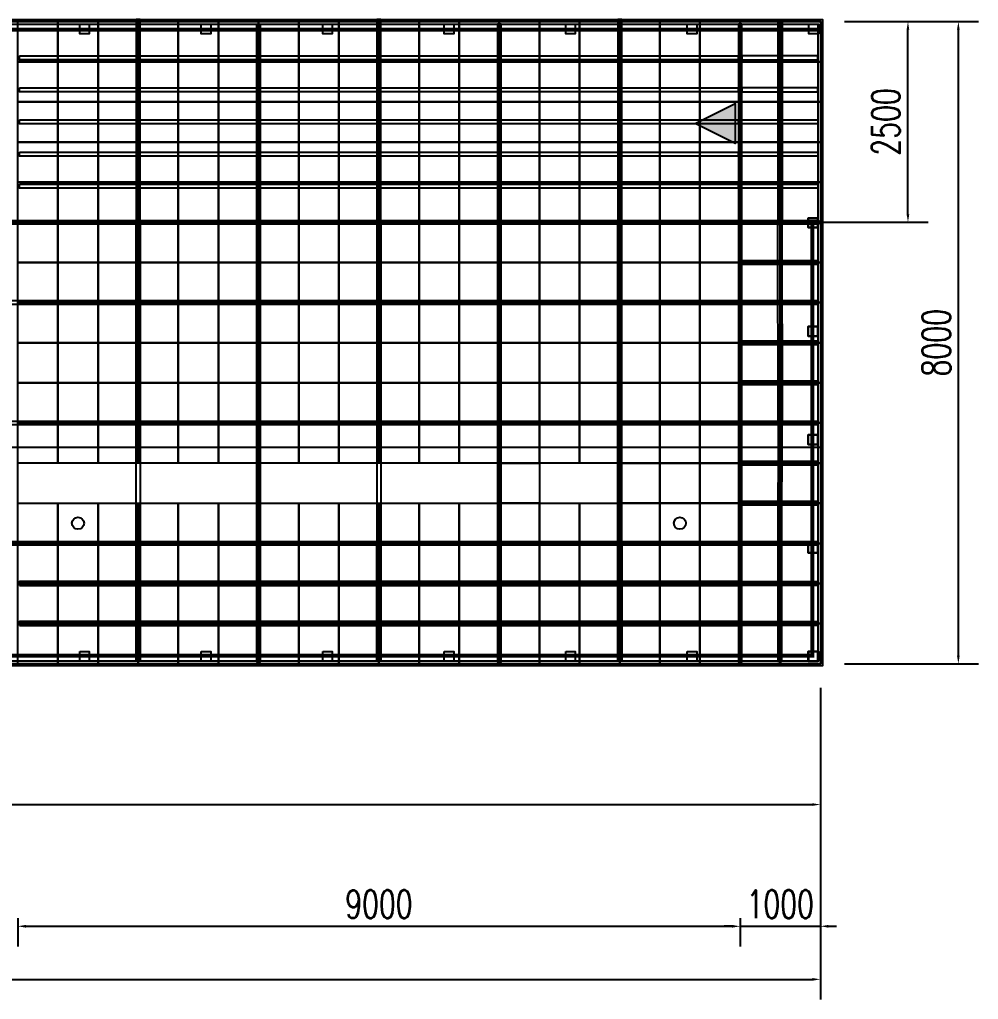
# Model space of a CAD drawing. Header units: millimetres. Extents: x -38645 to 143575, y -84298 to 156976.
# Drawn here: x 79055 to 91003, y -61569 to -49363 of the extents above; entities that cross this region are included whole.
import ezdxf

# ---------------------------------------------------------------- set-up
doc = ezdxf.new("R2010")
doc.units = ezdxf.units.MM
doc.header["$LTSCALE"] = 1000
for name, color, linetype in [('DOTE', 1, 'Continuous'), ('PUB_DIM', 3, 'Continuous'), ('W- bollard系船栓', 4, 'Continuous'), ('W-FLOAT_BOWL浮筒', 253, 'Continuous'), ('W-PLASTIC_RAILINGS塑木栏杆', 6, 'Continuous'), ('W-STEEL_FRAME钢架', 3, 'Continuous'), ('W-STEEL_KEEL钢龙骨', 5, 'Continuous')]:
    doc.layers.add(name, color=color, linetype=linetype)
doc.styles.add('STANDARD_T3', font='simplex.shx', dxfattribs={"width": 0.7, "bigfont": 'gbcbig.shx'})
doc.dimstyles.new('W&&100', dxfattribs={"dimtxt": 350, "dimasz": 100, "dimexe": 250, "dimexo": 300, "dimgap": 100, "dimtad": 1, "dimdec": 0, "dimzin": 0, "dimdsep": 46, "dimtxsty": 'STANDARD_T3', "dimcen": 0.09, "dimclrd": 1, "dimclre": 1, "dimclrt": 7, "dimazin": 2, "dimtfac": 1, "dimtdec": 0, "dimtix": 1, "dimtmove": 2, "dimatfit": 3, "dimfxl": 100, "dimtolj": 1, "dimtzin": 0, "dimarcsym": 0})

# ---------------------------------------------------------------- blocks, each defined once
blk = doc.blocks.new('*D36')
at = {"color": 1, "lineweight": -2, "transparency": 16777216}
for p, q in [((79033, -60558), (79033, -60908)), ((79133, -60658), (87933, -60658)), ((88033, -60558), (88033, -60908))]:
    blk.add_line(p, q, dxfattribs=at)
at = {"color": 1, "transparency": 16777216}
for points in [[(79133, -60641), (79133, -60675), (79033, -60658)], [(87933, -60641), (87933, -60675), (88033, -60658)]]:
    blk.add_solid(points, dxfattribs=at)
at = {"layer": 'Defpoints', "color": 0, "transparency": 16777216}
for p in [(79033, -55888), (88033, -55888), (88033, -60658)]:
    blk.add_point(p, dxfattribs=at)
at = {"color": 7, "transparency": 16777216, "insert": (83533, -60383), "char_height": 350, "attachment_point": 5, "style": 'STANDARD_T3'}
blk.add_mtext('\\A1;9000', dxfattribs=at)
blk = doc.blocks.new('*D37')
at = {"color": 1, "lineweight": -2, "transparency": 16777216}
for p, q in [((89333, -49388), (90375, -49388)), ((90125, -51788), (90125, -49488)), ((88333, -51888), (90375, -51888))]:
    blk.add_line(p, q, dxfattribs=at)
at = {"color": 1, "transparency": 16777216}
for points in [[(90108, -49488), (90141, -49488), (90125, -49388)], [(90108, -51788), (90141, -51788), (90125, -51888)]]:
    blk.add_solid(points, dxfattribs=at)
at = {"layer": 'Defpoints', "color": 0, "transparency": 16777216}
for p in [(89033, -49388), (90125, -49388), (88033, -51888)]:
    blk.add_point(p, dxfattribs=at)
at = {"color": 7, "transparency": 16777216, "insert": (89850, -50638), "char_height": 350, "attachment_point": 5, "rotation": 90, "style": 'STANDARD_T3'}
blk.add_mtext('\\A1;2500', dxfattribs=at)
blk = doc.blocks.new('*D38')
at = {"color": 1, "lineweight": -2, "transparency": 16777216}
for p, q in [((87933, -60658), (87833, -60658)), ((88033, -60558), (88033, -60908)), ((88033, -60658), (89033, -60658)), ((89033, -60558), (89033, -60908)), ((89133, -60658), (89233, -60658))]:
    blk.add_line(p, q, dxfattribs=at)
at = {"color": 1, "transparency": 16777216}
for points in [[(87933, -60641), (87933, -60675), (88033, -60658)], [(89133, -60641), (89133, -60675), (89033, -60658)]]:
    blk.add_solid(points, dxfattribs=at)
at = {"layer": 'Defpoints', "color": 0, "transparency": 16777216}
for p in [(88033, -55888), (89033, -57388), (89033, -60658)]:
    blk.add_point(p, dxfattribs=at)
at = {"color": 7, "transparency": 16777216, "insert": (88533, -60383), "char_height": 350, "attachment_point": 5, "style": 'STANDARD_T3'}
blk.add_mtext('\\A1;1000', dxfattribs=at)
blk = doc.blocks.new('*D41')
at = {"layer": 'Defpoints', "color": 0, "transparency": 16777216}
for p in [(54033, -57388), (89033, -57388), (89033, -61319)]:
    blk.add_point(p, dxfattribs=at)
at = {"layer": 'PUB_DIM', "color": 1, "lineweight": -2, "transparency": 16777216}
for p, q in [((54033, -57688), (54033, -61569)), ((89033, -57688), (89033, -61569)), ((54133, -61319), (88933, -61319))]:
    blk.add_line(p, q, dxfattribs=at)
at = {"layer": 'PUB_DIM', "color": 1, "transparency": 16777216}
for points in [[(54133, -61302), (54133, -61336), (54033, -61319)], [(88933, -61302), (88933, -61336), (89033, -61319)]]:
    blk.add_solid(points, dxfattribs=at)
at = {"layer": 'PUB_DIM', "color": 7, "transparency": 16777216, "insert": (71533, -61044), "char_height": 350, "attachment_point": 5, "style": 'STANDARD_T3'}
blk.add_mtext('\\A1;35000', dxfattribs=at)
blk = doc.blocks.new('*D42')
at = {"layer": 'Defpoints', "color": 0, "transparency": 16777216}
for p in [(89033, -49388), (90753, -49388), (89033, -57388)]:
    blk.add_point(p, dxfattribs=at)
at = {"layer": 'PUB_DIM', "color": 1, "lineweight": -2, "transparency": 16777216}
for p, q in [((89333, -49388), (91003, -49388)), ((90753, -57288), (90753, -49488)), ((89333, -57388), (91003, -57388))]:
    blk.add_line(p, q, dxfattribs=at)
at = {"layer": 'PUB_DIM', "color": 1, "transparency": 16777216}
for points in [[(90736, -49488), (90769, -49488), (90753, -49388)], [(90736, -57288), (90769, -57288), (90753, -57388)]]:
    blk.add_solid(points, dxfattribs=at)
at = {"layer": 'PUB_DIM', "color": 7, "transparency": 16777216, "insert": (90478, -53388), "char_height": 350, "attachment_point": 5, "rotation": 90, "style": 'STANDARD_T3'}
blk.add_mtext('\\A1;8000', dxfattribs=at)
blk = doc.blocks.new('*U91')
at = {"layer": 'W-STEEL_FRAME钢架'}
blk.add_lwpolyline([(-60, 60), (60, 60), (60, -60), (-60, -60)], close=True, dxfattribs=at)
blk = doc.blocks.new('*U92')
at = {"layer": 'W-STEEL_FRAME钢架', "color": 0, "linetype": 'ByBlock', "lineweight": -2, "transparency": 16777216}
for p in [(25738, 0), (27252, 0), (28766, 0), (30280, 0), (31794, 0), (33308, 0), (34822, 0)]:
    blk.add_blockref('*U91', p, dxfattribs=at)
blk = doc.blocks.new('*U93')
at = {"layer": 'W-STEEL_FRAME钢架'}
blk.add_lwpolyline([(-60, 60), (60, 60), (60, -60), (-60, -60)], close=True, dxfattribs=at)
blk = doc.blocks.new('*U94')
at = {"layer": 'W-STEEL_FRAME钢架', "color": 0, "linetype": 'ByBlock', "lineweight": -2, "transparency": 16777216}
for p in [(25738, 0), (27252, 0), (28766, 0), (30280, 0), (31794, 0), (33308, 0), (34822, 0)]:
    blk.add_blockref('*U93', p, dxfattribs=at)
blk = doc.blocks.new('*U100')
at = {"layer": 'W-STEEL_FRAME钢架'}
blk.add_lwpolyline([(-60, 60), (60, 60), (60, -60), (-60, -60)], close=True, dxfattribs=at)
blk = doc.blocks.new('*U101')
at = {"layer": 'W-PLASTIC_RAILINGS塑木栏杆', "color": 0, "linetype": 'ByBlock', "lineweight": -2, "transparency": 16777216}
for p in [(0, 5400), (0, 4050), (0, 2700), (0, 1350), (0, 0)]:
    blk.add_blockref('*U100', p, dxfattribs=at)
blk = doc.blocks.new('9040')
for centre in [(750, -3750), (8250, -3750)]:
    blk.add_circle(centre, 75)
at = {"layer": 'DOTE'}
for p, q in [((0, -5000), (0, 1000)), ((3000, -5000), (3000, 1000)), ((6000, -5000), (6000, 1000)), ((9000, -5000), (9000, 1000)), ((-1000, 0), (10000, 0)), ((-1000, -2800), (10000, -2800)), ((-1000, -4000), (10000, -4000))]:
    blk.add_line(p, q, dxfattribs=at)
at = {"layer": 'W-STEEL_FRAME钢架'}
blk.add_lwpolyline([(0, 0), (9000, 0), (9000, -4000), (0, -4000)], close=True, dxfattribs=at)
blk = doc.blocks.new('*U185')
at = {"layer": 'W-STEEL_FRAME钢架'}
blk.add_lwpolyline([(-60, -60), (60, -60), (60, 60), (-60, 60)], close=True, dxfattribs=at)
blk = doc.blocks.new('*U186')
at = {"layer": 'W- bollard系船栓', "color": 0, "linetype": 'ByBlock', "lineweight": -2, "transparency": 16777216}
for p in [(0, 5400), (0, 4050), (0, 2700), (0, 1350), (0, 0)]:
    blk.add_blockref('*U185', p, dxfattribs=at)
blk = doc.blocks.new('*D203')
at = {"layer": 'Defpoints', "color": 0, "transparency": 16777216}
for p in [(59533, -55388), (89033, -57388), (89033, -59142)]:
    blk.add_point(p, dxfattribs=at)
at = {"layer": 'W-FLOAT_BOWL浮筒', "color": 1, "lineweight": -2, "transparency": 16777216}
for p, q in [((59533, -59042), (59533, -59392)), ((89033, -59042), (89033, -59392)), ((59633, -59142), (88933, -59142))]:
    blk.add_line(p, q, dxfattribs=at)
at = {"layer": 'W-FLOAT_BOWL浮筒', "color": 1, "transparency": 16777216}
for points in [[(59633, -59125), (59633, -59158), (59533, -59142)], [(88933, -59125), (88933, -59158), (89033, -59142)]]:
    blk.add_solid(points, dxfattribs=at)
at = {"layer": 'W-FLOAT_BOWL浮筒', "color": 7, "transparency": 16777216, "insert": (74283, -58867), "char_height": 350, "attachment_point": 5, "style": 'STANDARD_T3'}
blk.add_mtext('\\A1;29500', dxfattribs=at)

msp = doc.modelspace()

# ---------------------------------------------------------------- hatches: boundary and pattern name
at = {"layer": 'W-PLASTIC_RAILINGS塑木栏杆'}
h = msp.add_hatch(color=256, dxfattribs=at)
h.dxf.hatch_style = 1
h.paths.add_polyline_path([(87471.7, -50656.9), (87971.7, -50406.9), (87971.7, -50906.9)])

# ---------------------------------------------------------------- linework, layer by layer
at = {"layer": 'W-FLOAT_BOWL浮筒'}
for points in [[(54033, -49387.8), (89033, -49387.8), (89033, -57387.8), (54033, -57387.8)], [(79033, -49387.8), (79533, -49387.8), (79533, -49887.8), (79033, -49887.8)], [(79533, -49387.8), (80033, -49387.8), (80033, -49887.8), (79533, -49887.8)], [(80033, -49387.8), (80533, -49387.8), (80533, -49887.8), (80033, -49887.8)], [(80533, -49387.8), (81033, -49387.8), (81033, -49887.8), (80533, -49887.8)], [(81033, -49387.8), (81533, -49387.8), (81533, -49887.8), (81033, -49887.8)], [(81533, -49387.8), (82033, -49387.8), (82033, -49887.8), (81533, -49887.8)], [(82033, -49387.8), (82533, -49387.8), (82533, -49887.8), (82033, -49887.8)], [(82533, -49387.8), (83033, -49387.8), (83033, -49887.8), (82533, -49887.8)], [(83033, -49387.8), (83533, -49387.8), (83533, -49887.8), (83033, -49887.8)], [(83533, -49387.8), (84033, -49387.8), (84033, -49887.8), (83533, -49887.8)], [(84033, -49387.8), (84533, -49387.8), (84533, -49887.8), (84033, -49887.8)], [(84533, -49387.8), (85033, -49387.8), (85033, -49887.8), (84533, -49887.8)], [(85033, -49387.8), (85533, -49387.8), (85533, -49887.8), (85033, -49887.8)], [(85533, -49387.8), (86033, -49387.8), (86033, -49887.8), (85533, -49887.8)], [(86033, -49387.8), (86533, -49387.8), (86533, -49887.8), (86033, -49887.8)], [(86533, -49387.8), (87033, -49387.8), (87033, -49887.8), (86533, -49887.8)], [(87033, -49387.8), (87533, -49387.8), (87533, -49887.8), (87033, -49887.8)], [(87533, -49387.8), (88033, -49387.8), (88033, -49887.8), (87533, -49887.8)], [(88033, -49387.8), (88533, -49387.8), (88533, -49887.8), (88033, -49887.8)], [(88533, -49387.8), (89033, -49387.8), (89033, -49887.8), (88533, -49887.8)], [(79033, -49887.8), (79533, -49887.8), (79533, -50387.8), (79033, -50387.8)], [(79533, -49887.8), (80033, -49887.8), (80033, -50387.8), (79533, -50387.8)], [(80033, -49887.8), (80533, -49887.8), (80533, -50387.8), (80033, -50387.8)], [(80533, -49887.8), (81033, -49887.8), (81033, -50387.8), (80533, -50387.8)], [(81033, -49887.8), (81533, -49887.8), (81533, -50387.8), (81033, -50387.8)], [(81533, -49887.8), (82033, -49887.8), (82033, -50387.8), (81533, -50387.8)], [(82033, -49887.8), (82533, -49887.8), (82533, -50387.8), (82033, -50387.8)], [(82533, -49887.8), (83033, -49887.8), (83033, -50387.8), (82533, -50387.8)], [(83033, -49887.8), (83533, -49887.8), (83533, -50387.8), (83033, -50387.8)], [(83533, -49887.8), (84033, -49887.8), (84033, -50387.8), (83533, -50387.8)], [(84033, -49887.8), (84533, -49887.8), (84533, -50387.8), (84033, -50387.8)], [(84533, -49887.8), (85033, -49887.8), (85033, -50387.8), (84533, -50387.8)], [(85033, -49887.8), (85533, -49887.8), (85533, -50387.8), (85033, -50387.8)], [(85533, -49887.8), (86033, -49887.8), (86033, -50387.8), (85533, -50387.8)], [(86033, -49887.8), (86533, -49887.8), (86533, -50387.8), (86033, -50387.8)], [(86533, -49887.8), (87033, -49887.8), (87033, -50387.8), (86533, -50387.8)], [(87033, -49887.8), (87533, -49887.8), (87533, -50387.8), (87033, -50387.8)], [(87533, -49887.8), (88033, -49887.8), (88033, -50387.8), (87533, -50387.8)], [(88033, -49887.8), (88533, -49887.8), (88533, -50387.8), (88033, -50387.8)], [(88533, -49887.8), (89033, -49887.8), (89033, -50387.8), (88533, -50387.8)], [(79033, -50387.8), (79533, -50387.8), (79533, -50887.8), (79033, -50887.8)], [(79533, -50387.8), (80033, -50387.8), (80033, -50887.8), (79533, -50887.8)], [(80033, -50387.8), (80533, -50387.8), (80533, -50887.8), (80033, -50887.8)], [(80533, -50387.8), (81033, -50387.8), (81033, -50887.8), (80533, -50887.8)], [(81033, -50387.8), (81533, -50387.8), (81533, -50887.8), (81033, -50887.8)], [(81533, -50387.8), (82033, -50387.8), (82033, -50887.8), (81533, -50887.8)], [(82033, -50387.8), (82533, -50387.8), (82533, -50887.8), (82033, -50887.8)], [(82533, -50387.8), (83033, -50387.8), (83033, -50887.8), (82533, -50887.8)], [(83033, -50387.8), (83533, -50387.8), (83533, -50887.8), (83033, -50887.8)], [(83533, -50387.8), (84033, -50387.8), (84033, -50887.8), (83533, -50887.8)], [(84033, -50387.8), (84533, -50387.8), (84533, -50887.8), (84033, -50887.8)], [(84533, -50387.8), (85033, -50387.8), (85033, -50887.8), (84533, -50887.8)], [(85033, -50387.8), (85533, -50387.8), (85533, -50887.8), (85033, -50887.8)], [(85533, -50387.8), (86033, -50387.8), (86033, -50887.8), (85533, -50887.8)], [(86033, -50387.8), (86533, -50387.8), (86533, -50887.8), (86033, -50887.8)], [(86533, -50387.8), (87033, -50387.8), (87033, -50887.8), (86533, -50887.8)], [(87033, -50387.8), (87533, -50387.8), (87533, -50887.8), (87033, -50887.8)], [(87533, -50387.8), (88033, -50387.8), (88033, -50887.8), (87533, -50887.8)], [(88033, -50387.8), (88533, -50387.8), (88533, -50887.8), (88033, -50887.8)], [(88533, -50387.8), (89033, -50387.8), (89033, -50887.8), (88533, -50887.8)], [(79033, -50887.8), (79533, -50887.8), (79533, -51387.8), (79033, -51387.8)], [(79533, -50887.8), (80033, -50887.8), (80033, -51387.8), (79533, -51387.8)], [(80033, -50887.8), (80533, -50887.8), (80533, -51387.8), (80033, -51387.8)], [(80533, -50887.8), (81033, -50887.8), (81033, -51387.8), (80533, -51387.8)], [(81033, -50887.8), (81533, -50887.8), (81533, -51387.8), (81033, -51387.8)], [(81533, -50887.8), (82033, -50887.8), (82033, -51387.8), (81533, -51387.8)], [(82033, -50887.8), (82533, -50887.8), (82533, -51387.8), (82033, -51387.8)], [(82533, -50887.8), (83033, -50887.8), (83033, -51387.8), (82533, -51387.8)], [(83033, -50887.8), (83533, -50887.8), (83533, -51387.8), (83033, -51387.8)], [(83533, -50887.8), (84033, -50887.8), (84033, -51387.8), (83533, -51387.8)], [(84033, -50887.8), (84533, -50887.8), (84533, -51387.8), (84033, -51387.8)], [(84533, -50887.8), (85033, -50887.8), (85033, -51387.8), (84533, -51387.8)], [(85033, -50887.8), (85533, -50887.8), (85533, -51387.8), (85033, -51387.8)], [(85533, -50887.8), (86033, -50887.8), (86033, -51387.8), (85533, -51387.8)], [(86033, -50887.8), (86533, -50887.8), (86533, -51387.8), (86033, -51387.8)], [(86533, -50887.8), (87033, -50887.8), (87033, -51387.8), (86533, -51387.8)], [(87033, -50887.8), (87533, -50887.8), (87533, -51387.8), (87033, -51387.8)], [(87533, -50887.8), (88033, -50887.8), (88033, -51387.8), (87533, -51387.8)], [(88033, -50887.8), (88533, -50887.8), (88533, -51387.8), (88033, -51387.8)], [(88533, -50887.8), (89033, -50887.8), (89033, -51387.8), (88533, -51387.8)], [(79033, -51387.8), (79533, -51387.8), (79533, -51887.8), (79033, -51887.8)], [(79533, -51387.8), (80033, -51387.8), (80033, -51887.8), (79533, -51887.8)], [(80033, -51387.8), (80533, -51387.8), (80533, -51887.8), (80033, -51887.8)], [(80533, -51387.8), (81033, -51387.8), (81033, -51887.8), (80533, -51887.8)], [(81033, -51387.8), (81533, -51387.8), (81533, -51887.8), (81033, -51887.8)], [(81533, -51387.8), (82033, -51387.8), (82033, -51887.8), (81533, -51887.8)], [(82033, -51387.8), (82533, -51387.8), (82533, -51887.8), (82033, -51887.8)], [(82533, -51387.8), (83033, -51387.8), (83033, -51887.8), (82533, -51887.8)], [(83033, -51387.8), (83533, -51387.8), (83533, -51887.8), (83033, -51887.8)], [(83533, -51387.8), (84033, -51387.8), (84033, -51887.8), (83533, -51887.8)], [(84033, -51387.8), (84533, -51387.8), (84533, -51887.8), (84033, -51887.8)], [(84533, -51387.8), (85033, -51387.8), (85033, -51887.8), (84533, -51887.8)], [(85033, -51387.8), (85533, -51387.8), (85533, -51887.8), (85033, -51887.8)], [(85533, -51387.8), (86033, -51387.8), (86033, -51887.8), (85533, -51887.8)], [(86033, -51387.8), (86533, -51387.8), (86533, -51887.8), (86033, -51887.8)], [(86533, -51387.8), (87033, -51387.8), (87033, -51887.8), (86533, -51887.8)], [(87033, -51387.8), (87533, -51387.8), (87533, -51887.8), (87033, -51887.8)], [(87533, -51387.8), (88033, -51387.8), (88033, -51887.8), (87533, -51887.8)], [(88033, -51387.8), (88533, -51387.8), (88533, -51887.8), (88033, -51887.8)], [(88533, -51387.8), (89033, -51387.8), (89033, -51887.8), (88533, -51887.8)], [(79033, -51887.8), (79533, -51887.8), (79533, -52387.8), (79033, -52387.8)], [(79533, -51887.8), (80033, -51887.8), (80033, -52387.8), (79533, -52387.8)], [(80033, -51887.8), (80533, -51887.8), (80533, -52387.8), (80033, -52387.8)], [(80533, -51887.8), (81033, -51887.8), (81033, -52387.8), (80533, -52387.8)], [(81033, -51887.8), (81533, -51887.8), (81533, -52387.8), (81033, -52387.8)], [(81533, -51887.8), (82033, -51887.8), (82033, -52387.8), (81533, -52387.8)], [(82033, -51887.8), (82533, -51887.8), (82533, -52387.8), (82033, -52387.8)], [(82533, -51887.8), (83033, -51887.8), (83033, -52387.8), (82533, -52387.8)], [(83033, -51887.8), (83533, -51887.8), (83533, -52387.8), (83033, -52387.8)], [(83533, -51887.8), (84033, -51887.8), (84033, -52387.8), (83533, -52387.8)], [(84033, -51887.8), (84533, -51887.8), (84533, -52387.8), (84033, -52387.8)], [(84533, -51887.8), (85033, -51887.8), (85033, -52387.8), (84533, -52387.8)], [(85033, -51887.8), (85533, -51887.8), (85533, -52387.8), (85033, -52387.8)], [(85533, -51887.8), (86033, -51887.8), (86033, -52387.8), (85533, -52387.8)], [(86033, -51887.8), (86533, -51887.8), (86533, -52387.8), (86033, -52387.8)], [(86533, -51887.8), (87033, -51887.8), (87033, -52387.8), (86533, -52387.8)], [(87033, -51887.8), (87533, -51887.8), (87533, -52387.8), (87033, -52387.8)], [(87533, -51887.8), (88033, -51887.8), (88033, -52387.8), (87533, -52387.8)], [(88033, -51887.8), (88533, -51887.8), (88533, -52387.8), (88033, -52387.8)], [(88533, -51887.8), (89033, -51887.8), (89033, -52387.8), (88533, -52387.8)], [(79033, -52387.8), (79533, -52387.8), (79533, -52887.8), (79033, -52887.8)], [(79533, -52387.8), (80033, -52387.8), (80033, -52887.8), (79533, -52887.8)], [(80033, -52387.8), (80533, -52387.8), (80533, -52887.8), (80033, -52887.8)], [(80533, -52387.8), (81033, -52387.8), (81033, -52887.8), (80533, -52887.8)], [(81033, -52387.8), (81533, -52387.8), (81533, -52887.8), (81033, -52887.8)], [(81533, -52387.8), (82033, -52387.8), (82033, -52887.8), (81533, -52887.8)], [(82033, -52387.8), (82533, -52387.8), (82533, -52887.8), (82033, -52887.8)], [(82533, -52387.8), (83033, -52387.8), (83033, -52887.8), (82533, -52887.8)], [(83033, -52387.8), (83533, -52387.8), (83533, -52887.8), (83033, -52887.8)], [(83533, -52387.8), (84033, -52387.8), (84033, -52887.8), (83533, -52887.8)], [(84033, -52387.8), (84533, -52387.8), (84533, -52887.8), (84033, -52887.8)], [(84533, -52387.8), (85033, -52387.8), (85033, -52887.8), (84533, -52887.8)], [(85033, -52387.8), (85533, -52387.8), (85533, -52887.8), (85033, -52887.8)], [(85533, -52387.8), (86033, -52387.8), (86033, -52887.8), (85533, -52887.8)], [(86033, -52387.8), (86533, -52387.8), (86533, -52887.8), (86033, -52887.8)], [(86533, -52387.8), (87033, -52387.8), (87033, -52887.8), (86533, -52887.8)], [(87033, -52387.8), (87533, -52387.8), (87533, -52887.8), (87033, -52887.8)], [(87533, -52387.8), (88033, -52387.8), (88033, -52887.8), (87533, -52887.8)], [(88033, -52387.8), (88533, -52387.8), (88533, -52887.8), (88033, -52887.8)], [(88533, -52387.8), (89033, -52387.8), (89033, -52887.8), (88533, -52887.8)], [(79033, -52887.8), (79533, -52887.8), (79533, -53387.8), (79033, -53387.8)], [(79533, -52887.8), (80033, -52887.8), (80033, -53387.8), (79533, -53387.8)], [(80033, -52887.8), (80533, -52887.8), (80533, -53387.8), (80033, -53387.8)], [(80533, -52887.8), (81033, -52887.8), (81033, -53387.8), (80533, -53387.8)], [(81033, -52887.8), (81533, -52887.8), (81533, -53387.8), (81033, -53387.8)], [(81533, -52887.8), (82033, -52887.8), (82033, -53387.8), (81533, -53387.8)], [(82033, -52887.8), (82533, -52887.8), (82533, -53387.8), (82033, -53387.8)], [(82533, -52887.8), (83033, -52887.8), (83033, -53387.8), (82533, -53387.8)], [(83033, -52887.8), (83533, -52887.8), (83533, -53387.8), (83033, -53387.8)], [(83533, -52887.8), (84033, -52887.8), (84033, -53387.8), (83533, -53387.8)], [(84033, -52887.8), (84533, -52887.8), (84533, -53387.8), (84033, -53387.8)], [(84533, -52887.8), (85033, -52887.8), (85033, -53387.8), (84533, -53387.8)], [(85033, -52887.8), (85533, -52887.8), (85533, -53387.8), (85033, -53387.8)], [(85533, -52887.8), (86033, -52887.8), (86033, -53387.8), (85533, -53387.8)], [(86033, -52887.8), (86533, -52887.8), (86533, -53387.8), (86033, -53387.8)], [(86533, -52887.8), (87033, -52887.8), (87033, -53387.8), (86533, -53387.8)], [(87033, -52887.8), (87533, -52887.8), (87533, -53387.8), (87033, -53387.8)], [(87533, -52887.8), (88033, -52887.8), (88033, -53387.8), (87533, -53387.8)], [(88033, -52887.8), (88533, -52887.8), (88533, -53387.8), (88033, -53387.8)], [(88533, -52887.8), (89033, -52887.8), (89033, -53387.8), (88533, -53387.8)], [(79033, -53387.8), (79533, -53387.8), (79533, -53887.8), (79033, -53887.8)], [(79533, -53387.8), (80033, -53387.8), (80033, -53887.8), (79533, -53887.8)], [(80033, -53387.8), (80533, -53387.8), (80533, -53887.8), (80033, -53887.8)], [(80533, -53387.8), (81033, -53387.8), (81033, -53887.8), (80533, -53887.8)], [(81033, -53387.8), (81533, -53387.8), (81533, -53887.8), (81033, -53887.8)], [(81533, -53387.8), (82033, -53387.8), (82033, -53887.8), (81533, -53887.8)], [(82033, -53387.8), (82533, -53387.8), (82533, -53887.8), (82033, -53887.8)], [(82533, -53387.8), (83033, -53387.8), (83033, -53887.8), (82533, -53887.8)], [(83033, -53387.8), (83533, -53387.8), (83533, -53887.8), (83033, -53887.8)], [(83533, -53387.8), (84033, -53387.8), (84033, -53887.8), (83533, -53887.8)], [(84033, -53387.8), (84533, -53387.8), (84533, -53887.8), (84033, -53887.8)], [(84533, -53387.8), (85033, -53387.8), (85033, -53887.8), (84533, -53887.8)], [(85033, -53387.8), (85533, -53387.8), (85533, -53887.8), (85033, -53887.8)], [(85533, -53387.8), (86033, -53387.8), (86033, -53887.8), (85533, -53887.8)], [(86033, -53387.8), (86533, -53387.8), (86533, -53887.8), (86033, -53887.8)], [(86533, -53387.8), (87033, -53387.8), (87033, -53887.8), (86533, -53887.8)], [(87033, -53387.8), (87533, -53387.8), (87533, -53887.8), (87033, -53887.8)], [(87533, -53387.8), (88033, -53387.8), (88033, -53887.8), (87533, -53887.8)], [(88033, -53387.8), (88533, -53387.8), (88533, -53887.8), (88033, -53887.8)], [(88533, -53387.8), (89033, -53387.8), (89033, -53887.8), (88533, -53887.8)], [(79033, -53887.8), (79533, -53887.8), (79533, -54387.8), (79033, -54387.8)], [(79533, -53887.8), (80033, -53887.8), (80033, -54387.8), (79533, -54387.8)], [(80033, -53887.8), (80533, -53887.8), (80533, -54387.8), (80033, -54387.8)], [(80533, -53887.8), (81033, -53887.8), (81033, -54387.8), (80533, -54387.8)], [(81033, -53887.8), (81533, -53887.8), (81533, -54387.8), (81033, -54387.8)], [(81533, -53887.8), (82033, -53887.8), (82033, -54387.8), (81533, -54387.8)], [(82033, -53887.8), (82533, -53887.8), (82533, -54387.8), (82033, -54387.8)], [(82533, -53887.8), (83033, -53887.8), (83033, -54387.8), (82533, -54387.8)], [(83033, -53887.8), (83533, -53887.8), (83533, -54387.8), (83033, -54387.8)], [(83533, -53887.8), (84033, -53887.8), (84033, -54387.8), (83533, -54387.8)], [(84033, -53887.8), (84533, -53887.8), (84533, -54387.8), (84033, -54387.8)], [(84533, -53887.8), (85033, -53887.8), (85033, -54387.8), (84533, -54387.8)], [(85033, -53887.8), (85533, -53887.8), (85533, -54387.8), (85033, -54387.8)], [(85533, -53887.8), (86033, -53887.8), (86033, -54387.8), (85533, -54387.8)], [(86033, -53887.8), (86533, -53887.8), (86533, -54387.8), (86033, -54387.8)], [(86533, -53887.8), (87033, -53887.8), (87033, -54387.8), (86533, -54387.8)], [(87033, -53887.8), (87533, -53887.8), (87533, -54387.8), (87033, -54387.8)], [(87533, -53887.8), (88033, -53887.8), (88033, -54387.8), (87533, -54387.8)], [(88033, -53887.8), (88533, -53887.8), (88533, -54387.8), (88033, -54387.8)], [(88533, -53887.8), (89033, -53887.8), (89033, -54387.8), (88533, -54387.8)], [(79033, -54387.8), (79533, -54387.8), (79533, -54887.8), (79033, -54887.8)], [(79533, -54387.8), (80033, -54387.8), (80033, -54887.8), (79533, -54887.8)], [(80033, -54387.8), (80533, -54387.8), (80533, -54887.8), (80033, -54887.8)], [(80533, -54387.8), (81033, -54387.8), (81033, -54887.8), (80533, -54887.8)], [(81033, -54387.8), (81533, -54387.8), (81533, -54887.8), (81033, -54887.8)], [(81533, -54387.8), (82033, -54387.8), (82033, -54887.8), (81533, -54887.8)], [(82033, -54387.8), (82533, -54387.8), (82533, -54887.8), (82033, -54887.8)], [(82533, -54387.8), (83033, -54387.8), (83033, -54887.8), (82533, -54887.8)], [(83033, -54387.8), (83533, -54387.8), (83533, -54887.8), (83033, -54887.8)], [(83533, -54387.8), (84033, -54387.8), (84033, -54887.8), (83533, -54887.8)], [(84033, -54387.8), (84533, -54387.8), (84533, -54887.8), (84033, -54887.8)], [(84533, -54387.8), (85033, -54387.8), (85033, -54887.8), (84533, -54887.8)], [(85033, -54387.8), (85533, -54387.8), (85533, -54887.8), (85033, -54887.8)], [(85533, -54387.8), (86033, -54387.8), (86033, -54887.8), (85533, -54887.8)], [(86033, -54387.8), (86533, -54387.8), (86533, -54887.8), (86033, -54887.8)], [(86533, -54387.8), (87033, -54387.8), (87033, -54887.8), (86533, -54887.8)], [(87033, -54387.8), (87533, -54387.8), (87533, -54887.8), (87033, -54887.8)], [(87533, -54387.8), (88033, -54387.8), (88033, -54887.8), (87533, -54887.8)], [(88033, -54387.8), (88533, -54387.8), (88533, -54887.8), (88033, -54887.8)], [(88533, -54387.8), (89033, -54387.8), (89033, -54887.8), (88533, -54887.8)], [(85033, -54887.8), (85533, -54887.8), (85533, -55387.8), (85033, -55387.8)], [(86533, -54887.8), (87033, -54887.8), (87033, -55387.8), (86533, -55387.8)], [(87033, -54887.8), (87533, -54887.8), (87533, -55387.8), (87033, -55387.8)], [(87533, -54887.8), (88033, -54887.8), (88033, -55387.8), (87533, -55387.8)], [(88033, -54887.8), (88533, -54887.8), (88533, -55387.8), (88033, -55387.8)], [(88533, -54887.8), (89033, -54887.8), (89033, -55387.8), (88533, -55387.8)], [(79033, -55387.8), (79533, -55387.8), (79533, -55887.8), (79033, -55887.8)], [(79533, -55387.8), (80033, -55387.8), (80033, -55887.8), (79533, -55887.8)], [(80033, -55387.8), (80533, -55387.8), (80533, -55887.8), (80033, -55887.8)], [(80533, -55387.8), (81033, -55387.8), (81033, -55887.8), (80533, -55887.8)], [(81033, -55387.8), (81533, -55387.8), (81533, -55887.8), (81033, -55887.8)], [(81533, -55387.8), (82033, -55387.8), (82033, -55887.8), (81533, -55887.8)], [(82033, -55387.8), (82533, -55387.8), (82533, -55887.8), (82033, -55887.8)], [(82533, -55387.8), (83033, -55387.8), (83033, -55887.8), (82533, -55887.8)], [(83033, -55387.8), (83533, -55387.8), (83533, -55887.8), (83033, -55887.8)], [(83533, -55387.8), (84033, -55387.8), (84033, -55887.8), (83533, -55887.8)], [(84033, -55387.8), (84533, -55387.8), (84533, -55887.8), (84033, -55887.8)], [(84533, -55387.8), (85033, -55387.8), (85033, -55887.8), (84533, -55887.8)], [(85033, -55387.8), (85533, -55387.8), (85533, -55887.8), (85033, -55887.8)], [(85533, -55387.8), (86033, -55387.8), (86033, -55887.8), (85533, -55887.8)], [(86033, -55387.8), (86533, -55387.8), (86533, -55887.8), (86033, -55887.8)], [(86533, -55387.8), (87033, -55387.8), (87033, -55887.8), (86533, -55887.8)], [(87033, -55387.8), (87533, -55387.8), (87533, -55887.8), (87033, -55887.8)], [(87533, -55387.8), (88033, -55387.8), (88033, -55887.8), (87533, -55887.8)], [(88033, -55387.8), (88533, -55387.8), (88533, -55887.8), (88033, -55887.8)], [(88533, -55387.8), (89033, -55387.8), (89033, -55887.8), (88533, -55887.8)], [(79033, -55887.8), (79533, -55887.8), (79533, -56387.8), (79033, -56387.8)], [(79533, -55887.8), (80033, -55887.8), (80033, -56387.8), (79533, -56387.8)], [(80033, -55887.8), (80533, -55887.8), (80533, -56387.8), (80033, -56387.8)], [(80533, -55887.8), (81033, -55887.8), (81033, -56387.8), (80533, -56387.8)], [(81033, -55887.8), (81533, -55887.8), (81533, -56387.8), (81033, -56387.8)], [(81533, -55887.8), (82033, -55887.8), (82033, -56387.8), (81533, -56387.8)], [(82033, -55887.8), (82533, -55887.8), (82533, -56387.8), (82033, -56387.8)], [(82533, -55887.8), (83033, -55887.8), (83033, -56387.8), (82533, -56387.8)], [(83033, -55887.8), (83533, -55887.8), (83533, -56387.8), (83033, -56387.8)], [(83533, -55887.8), (84033, -55887.8), (84033, -56387.8), (83533, -56387.8)], [(84033, -55887.8), (84533, -55887.8), (84533, -56387.8), (84033, -56387.8)], [(84533, -55887.8), (85033, -55887.8), (85033, -56387.8), (84533, -56387.8)], [(85033, -55887.8), (85533, -55887.8), (85533, -56387.8), (85033, -56387.8)], [(85533, -55887.8), (86033, -55887.8), (86033, -56387.8), (85533, -56387.8)], [(86033, -55887.8), (86533, -55887.8), (86533, -56387.8), (86033, -56387.8)], [(86533, -55887.8), (87033, -55887.8), (87033, -56387.8), (86533, -56387.8)], [(87033, -55887.8), (87533, -55887.8), (87533, -56387.8), (87033, -56387.8)], [(87533, -55887.8), (88033, -55887.8), (88033, -56387.8), (87533, -56387.8)], [(88033, -55887.8), (88533, -55887.8), (88533, -56387.8), (88033, -56387.8)], [(88533, -55887.8), (89033, -55887.8), (89033, -56387.8), (88533, -56387.8)], [(79033, -56387.8), (79533, -56387.8), (79533, -56887.8), (79033, -56887.8)], [(79533, -56387.8), (80033, -56387.8), (80033, -56887.8), (79533, -56887.8)], [(80033, -56387.8), (80533, -56387.8), (80533, -56887.8), (80033, -56887.8)], [(80533, -56387.8), (81033, -56387.8), (81033, -56887.8), (80533, -56887.8)], [(81033, -56387.8), (81533, -56387.8), (81533, -56887.8), (81033, -56887.8)], [(81533, -56387.8), (82033, -56387.8), (82033, -56887.8), (81533, -56887.8)], [(82033, -56387.8), (82533, -56387.8), (82533, -56887.8), (82033, -56887.8)], [(82533, -56387.8), (83033, -56387.8), (83033, -56887.8), (82533, -56887.8)], [(83033, -56387.8), (83533, -56387.8), (83533, -56887.8), (83033, -56887.8)], [(83533, -56387.8), (84033, -56387.8), (84033, -56887.8), (83533, -56887.8)], [(84033, -56387.8), (84533, -56387.8), (84533, -56887.8), (84033, -56887.8)], [(84533, -56387.8), (85033, -56387.8), (85033, -56887.8), (84533, -56887.8)], [(85033, -56387.8), (85533, -56387.8), (85533, -56887.8), (85033, -56887.8)], [(85533, -56387.8), (86033, -56387.8), (86033, -56887.8), (85533, -56887.8)], [(86033, -56387.8), (86533, -56387.8), (86533, -56887.8), (86033, -56887.8)], [(86533, -56387.8), (87033, -56387.8), (87033, -56887.8), (86533, -56887.8)], [(87033, -56387.8), (87533, -56387.8), (87533, -56887.8), (87033, -56887.8)], [(87533, -56387.8), (88033, -56387.8), (88033, -56887.8), (87533, -56887.8)], [(88033, -56387.8), (88533, -56387.8), (88533, -56887.8), (88033, -56887.8)], [(88533, -56387.8), (89033, -56387.8), (89033, -56887.8), (88533, -56887.8)], [(79033, -56887.8), (79533, -56887.8), (79533, -57387.8), (79033, -57387.8)], [(79533, -56887.8), (80033, -56887.8), (80033, -57387.8), (79533, -57387.8)], [(80033, -56887.8), (80533, -56887.8), (80533, -57387.8), (80033, -57387.8)], [(80533, -56887.8), (81033, -56887.8), (81033, -57387.8), (80533, -57387.8)], [(81033, -56887.8), (81533, -56887.8), (81533, -57387.8), (81033, -57387.8)], [(81533, -56887.8), (82033, -56887.8), (82033, -57387.8), (81533, -57387.8)], [(82033, -56887.8), (82533, -56887.8), (82533, -57387.8), (82033, -57387.8)], [(82533, -56887.8), (83033, -56887.8), (83033, -57387.8), (82533, -57387.8)], [(83033, -56887.8), (83533, -56887.8), (83533, -57387.8), (83033, -57387.8)], [(83533, -56887.8), (84033, -56887.8), (84033, -57387.8), (83533, -57387.8)], [(84033, -56887.8), (84533, -56887.8), (84533, -57387.8), (84033, -57387.8)], [(84533, -56887.8), (85033, -56887.8), (85033, -57387.8), (84533, -57387.8)], [(85033, -56887.8), (85533, -56887.8), (85533, -57387.8), (85033, -57387.8)], [(85533, -56887.8), (86033, -56887.8), (86033, -57387.8), (85533, -57387.8)], [(86033, -56887.8), (86533, -56887.8), (86533, -57387.8), (86033, -57387.8)], [(86533, -56887.8), (87033, -56887.8), (87033, -57387.8), (86533, -57387.8)], [(87033, -56887.8), (87533, -56887.8), (87533, -57387.8), (87033, -57387.8)], [(87533, -56887.8), (88033, -56887.8), (88033, -57387.8), (87533, -57387.8)], [(88033, -56887.8), (88533, -56887.8), (88533, -57387.8), (88033, -57387.8)], [(88533, -56887.8), (89033, -56887.8), (89033, -57387.8), (88533, -57387.8)]]:
    msp.add_lwpolyline(points, close=True, dxfattribs=at)
at = {"layer": 'W-PLASTIC_RAILINGS塑木栏杆', "const_width": 50}
msp.add_lwpolyline([(89033, -49487.8), (54133, -49487.8), (54133, -57287.8), (88933, -57287.8), (88933, -51887.8)], dxfattribs=at)
at = {"layer": 'W-PLASTIC_RAILINGS塑木栏杆'}
msp.add_lwpolyline([(87471.7, -50656.9), (87971.7, -50406.9), (87971.7, -50906.9), (87471.7, -50656.9)], close=True, dxfattribs=at)
at = {"layer": 'W-STEEL_FRAME钢架'}
for points in [[(54008, -49362.8), (89058, -49362.8), (89058, -57412.8), (54008, -57412.8)], [(54066, -49420.8), (89000, -49420.8), (89000, -57354.8), (54066, -57354.8)], [(82011.5, -49420.8), (82054.5, -49420.8), (82054.5, -57362.8), (82011.5, -57362.8)], [(85054.5, -49420.8), (85011.5, -49420.8), (85011.5, -57362.8), (85054.5, -57362.8)], [(88054.5, -49420.8), (88011.5, -49420.8), (88011.5, -57362.8), (88054.5, -57362.8)], [(54008, -51863.8), (89008, -51863.8), (89008, -51911.8), (54008, -51911.8)], [(80557, -51911.8), (80557, -55863.8), (80509, -55863.8), (80509, -51911.8)], [(83557, -51911.8), (83557, -55863.8), (83509, -55863.8), (83509, -51911.8)], [(86557, -51911.8), (86557, -55911.8), (86509, -55911.8), (86509, -51911.8)], [(54066, -52863.8), (89000, -52863.8), (89000, -52911.8), (54066, -52911.8)], [(54008, -54363.8), (89000, -54363.8), (89000, -54411.8), (54008, -54411.8)], [(54008, -55863.8), (89000, -55863.8), (89000, -55911.8), (54008, -55911.8)]]:
    msp.add_lwpolyline(points, close=True, dxfattribs=at)
at = {"layer": 'W-STEEL_FRAME钢架', "color": 6}
for points in [[(80558, -49362.8), (80508, -49362.8), (80508, -51863.8), (80558, -51863.8)], [(83558.3, -49362.8), (83508.3, -49362.8), (83508.3, -51863.8), (83558.3, -51863.8)], [(86558, -49362.8), (86508, -49362.8), (86508, -51863.8), (86558, -51863.8)], [(88508, -49362.8), (88558, -49362.8), (88558, -51862.8), (88508, -51862.8)], [(88505, -51911.8), (88555, -51911.8), (88558, -54387.8), (88508, -54387.8)], [(88505, -55863.8), (88555, -55863.8), (88558, -54387.8), (88508, -54387.8)], [(80558, -57354.8), (80508, -57354.8), (80508, -55911.8), (80558, -55911.8)], [(83558, -57354.8), (83508, -57354.8), (83508, -55911.8), (83558, -55911.8)], [(86558, -57354.8), (86508, -57354.8), (86508, -55911.8), (86558, -55911.8)], [(88505, -57354.8), (88555, -57354.8), (88555, -55911.8), (88505, -55911.8)]]:
    msp.add_lwpolyline(points, close=True, dxfattribs=at)
at = {"layer": 'W-STEEL_KEEL钢龙骨'}
for points in [[(79056, -49812.8), (82013, -49812.8), (82013, -49862.8), (79056, -49862.8)], [(82056, -49812.8), (85013, -49812.8), (85013, -49862.8), (82056, -49862.8)], [(85053, -49812.8), (88010, -49812.8), (88010, -49862.8), (85053, -49862.8)], [(88053, -49862.8), (89000, -49862.8), (89000, -49812.8), (88053, -49812.8)], [(79056, -50212.8), (82013, -50212.8), (82013, -50262.8), (79056, -50262.8)], [(82056, -50212.8), (85013, -50212.8), (85013, -50262.8), (82056, -50262.8)], [(85053, -50212.8), (88010, -50212.8), (88010, -50262.8), (85053, -50262.8)], [(88053, -50262.8), (89000, -50262.8), (89000, -50212.8), (88053, -50212.8)], [(79056, -50612.8), (82013, -50612.8), (82013, -50662.8), (79056, -50662.8)], [(82056, -50612.8), (85013, -50612.8), (85013, -50662.8), (82056, -50662.8)], [(85053, -50612.8), (88010, -50612.8), (88010, -50662.8), (85053, -50662.8)], [(88053, -50612.8), (89000, -50612.8), (89000, -50662.8), (88053, -50662.8)], [(79056, -51012.8), (82013, -51012.8), (82013, -51062.8), (79056, -51062.8)], [(82056, -51012.8), (85013, -51012.8), (85013, -51062.8), (82056, -51062.8)], [(85053, -51012.8), (88010, -51012.8), (88010, -51062.8), (85053, -51062.8)], [(88053, -51012.8), (89000, -51012.8), (89000, -51062.8), (88053, -51062.8)], [(79056, -51412.8), (82013, -51412.8), (82013, -51462.8), (79056, -51462.8)], [(82056, -51412.8), (85013, -51412.8), (85013, -51462.8), (82056, -51462.8)], [(85053, -51412.8), (88010, -51412.8), (88010, -51462.8), (85053, -51462.8)], [(88053, -51412.8), (89000, -51412.8), (89000, -51462.8), (88053, -51462.8)], [(88053, -52362.8), (89000, -52362.8), (89000, -52412.8), (88053, -52412.8)], [(88053, -53362.8), (89000, -53362.8), (89000, -53412.8), (88053, -53412.8)], [(88053, -53862.8), (89000, -53862.8), (89000, -53912.8), (88053, -53912.8)], [(88053, -54862.8), (89000, -54862.8), (89000, -54912.8), (88053, -54912.8)], [(88053, -55362.8), (89000, -55362.8), (89000, -55412.8), (88053, -55412.8)], [(79056, -56412.8), (82013, -56412.8), (82013, -56362.8), (79056, -56362.8)], [(82053, -56412.8), (85010, -56412.8), (85010, -56362.8), (82053, -56362.8)], [(85053, -56412.8), (88010, -56412.8), (88010, -56362.8), (85053, -56362.8)], [(88053, -56362.8), (89000, -56362.8), (89000, -56412.8), (88053, -56412.8)], [(79056, -56912.8), (82013, -56912.8), (82013, -56862.8), (79056, -56862.8)], [(82053, -56912.8), (85010, -56912.8), (85010, -56862.8), (82053, -56862.8)], [(85053, -56912.8), (88010, -56912.8), (88010, -56862.8), (85053, -56862.8)], [(88053, -56862.8), (89000, -56862.8), (89000, -56912.8), (88053, -56912.8)]]:
    msp.add_lwpolyline(points, close=True, dxfattribs=at)

# ---------------------------------------------------------------- block references
msp.add_blockref('9040', (79033, -51887.8))
at = {"layer": 'W- bollard系船栓'}
msp.add_blockref('*U186', (88940, -57294.8), dxfattribs=at)
at = {"layer": 'W-PLASTIC_RAILINGS塑木栏杆'}
msp.add_blockref('*U101', (88940, -57294.8), dxfattribs=at)
at = {"layer": 'W-STEEL_FRAME钢架'}
for name, p in [('*U92', (54126, -49480.8)), ('*U94', (54126, -57294.8))]:
    msp.add_blockref(name, p, dxfattribs=at)

# ---------------------------------------------------------------- dimensions: what is measured, and where the dimension line sits
dim = msp.add_linear_dim(base=(90124.6, -49387.8), p1=(88033, -51887.8), p2=(89033, -49387.8), angle=90, dimstyle='W&&100')
dim.commit()
dim.dimension.update_dxf_attribs({"geometry": '*D37', "text_midpoint": (89849.6, -50637.8)})
for base, p1, p2, picture, middle in [((88033, -60658), (79033, -55887.8), (88033, -55887.8), '*D36', (83533, -60383)), ((89033, -60658), (88033, -55887.8), (89033, -57387.8), '*D38', (88533, -60383))]:
    dim = msp.add_linear_dim(base=base, p1=p1, p2=p2, dimstyle='W&&100', override={"dimfxlon": 1})
    dim.commit()
    dim.dimension.update_dxf_attribs({"geometry": picture, "text_midpoint": middle})
at = {"layer": 'PUB_DIM'}
dim = msp.add_linear_dim(base=(90752.5, -49387.8), p1=(89033, -57387.8), p2=(89033, -49387.8), angle=90, dimstyle='W&&100', dxfattribs=at)
dim.commit()
dim.dimension.update_dxf_attribs({"geometry": '*D42', "text_midpoint": (90477.5, -53387.8)})
dim = msp.add_linear_dim(base=(89033, -61318.9), p1=(54033, -57387.8), p2=(89033, -57387.8), dimstyle='W&&100', dxfattribs=at)
dim.commit()
dim.dimension.update_dxf_attribs({"geometry": '*D41', "text_midpoint": (71533, -61043.9)})
at = {"layer": 'W-FLOAT_BOWL浮筒'}
dim = msp.add_linear_dim(base=(89033, -59141.7), p1=(59533, -55387.8), p2=(89033, -57387.8), dimstyle='W&&100', override={"dimfxlon": 1}, dxfattribs=at)
dim.commit()
dim.dimension.update_dxf_attribs({"geometry": '*D203', "text_midpoint": (74283, -58866.7)})

doc.saveas('drawing.dxf')
